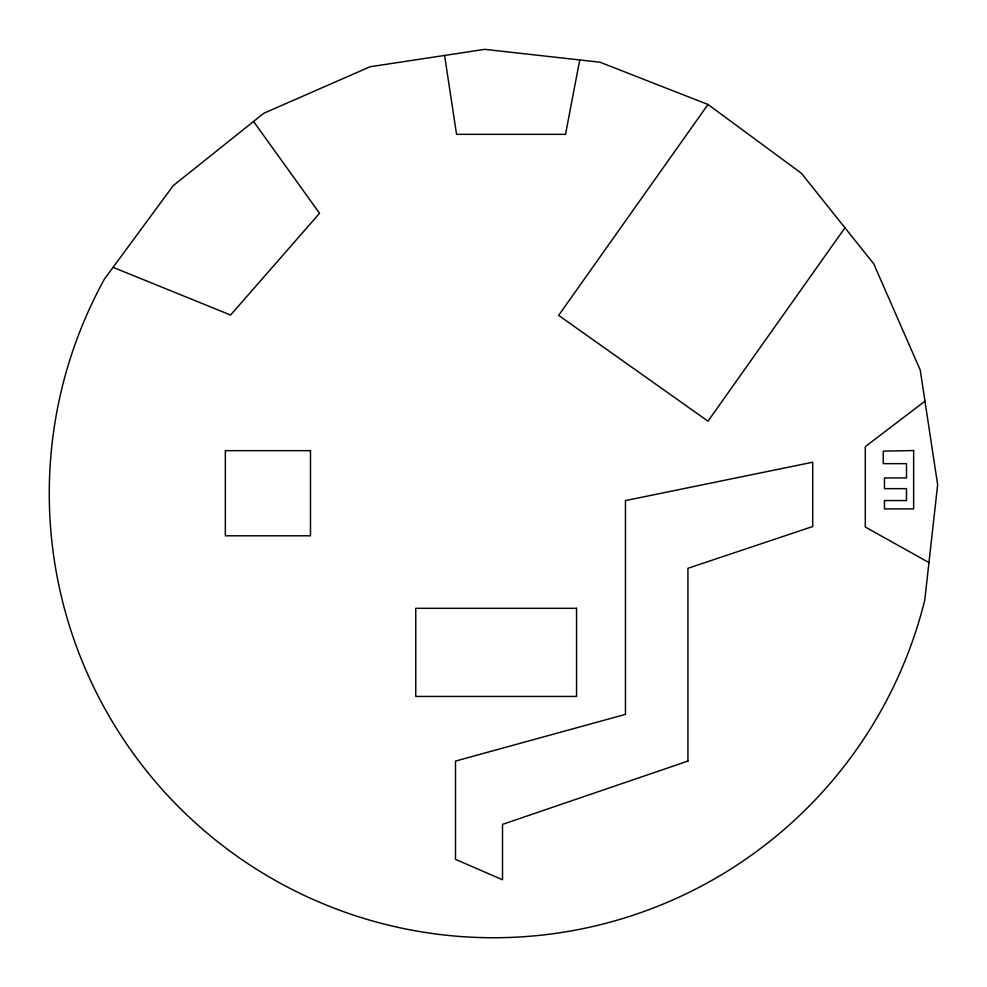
<?xml version="1.0" encoding="UTF-8"?>
<svg xmlns="http://www.w3.org/2000/svg" width="987" height="987" viewBox="0 0 987 987"><rect width="100%" height="100%" fill="white"/><g stroke="black" fill="none" stroke-linecap="round" stroke-linejoin="round"><path stroke-width="1.48" d="M579.739 59.96L565.526 134.343L456.549 134.343L444.582 55.445M708 104.486L600.01 62.218L484.753 49.35L370.1 66.746L263.85 113.234L173.256 185.618L104.486 279A444.236 444.236 0 0 0 331.607 907.189A444.236 444.236 0 0 0 924.782 600.01L937.65 484.753L920.254 370.1L873.766 263.85L801.382 173.256L708 104.486L558.63 315.384L708 421.178L844.958 227.8M924.967 401.178L865.278 446.63L865.278 527.021L928.964 562.578M113.073 267.329L230.6 315.05L319.554 213.278L253.548 121.463M687.927 761.088L502.519 824.379L502.519 879.762L455.5 859.344L455.5 761.088L625.462 714.378L625.462 500.594L812.72 462.212L812.72 526.527L687.927 568.29L687.927 761.088M913.641 450.541L883.242 451.133L883.242 463.643L906.498 463.643L906.498 477.93L884.463 477.93L884.463 488.651L906.498 488.651L906.498 500.557L884.463 500.557L884.463 508.897L913.641 508.897L913.641 450.541M310.486 450.652L225.332 450.652L225.332 535.805L310.486 535.805L310.486 450.652M576.544 608.313L415.761 608.313L415.761 696.44L576.544 696.44L576.544 608.313"/></g></svg>
